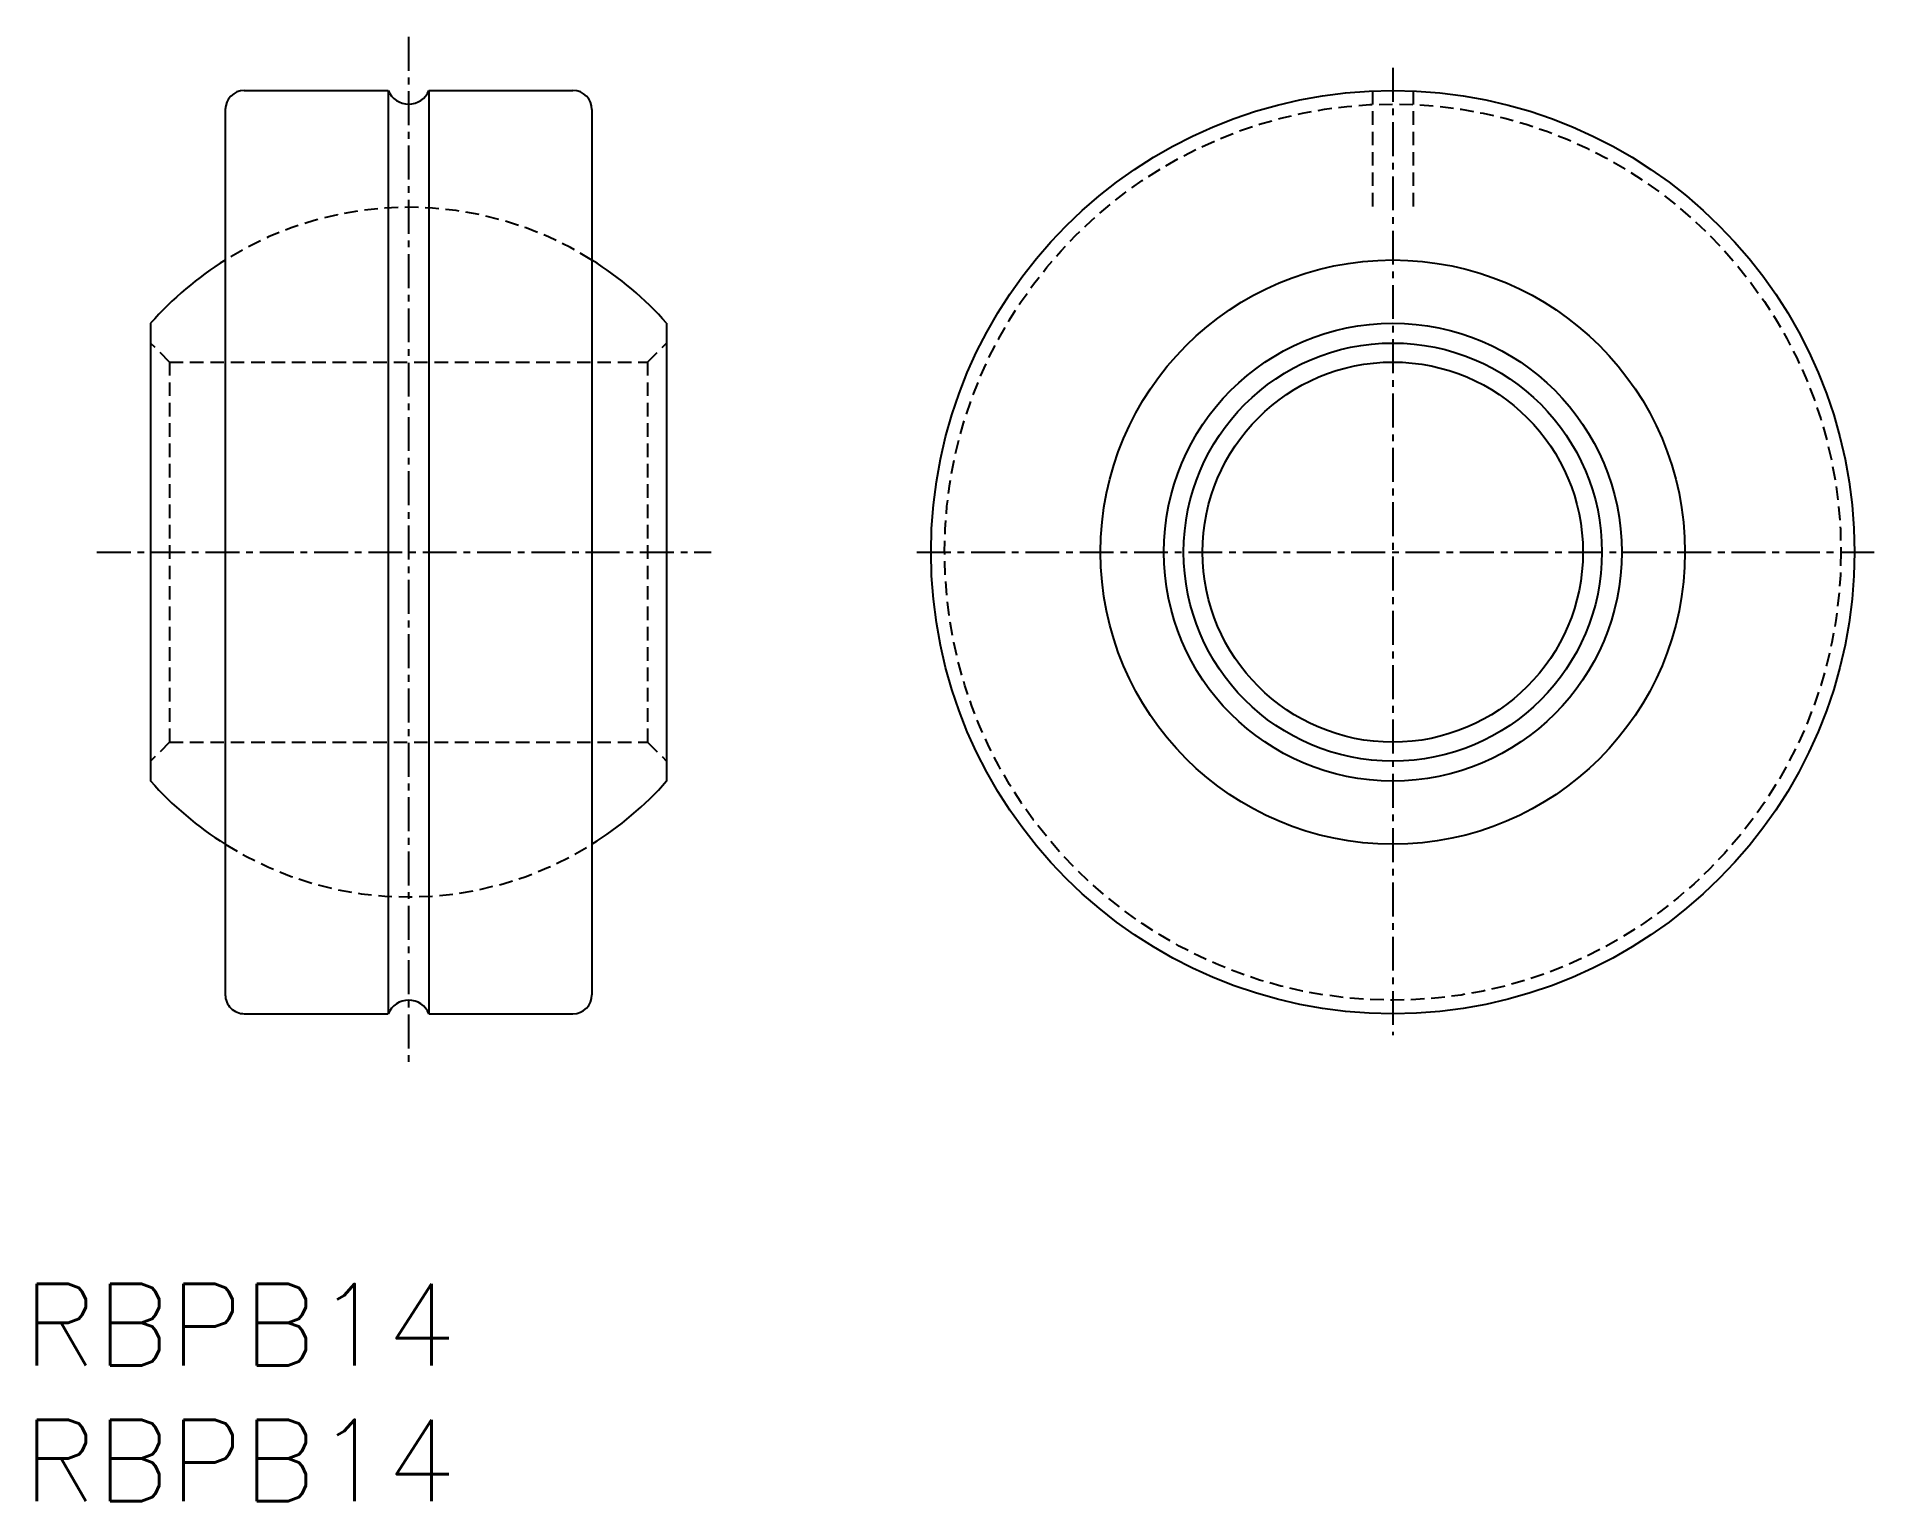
# Model space of a CAD drawing. Extents: x 125.2 to 193, y 80.1 to 134.
import ezdxf
from ezdxf.enums import TextEntityAlignment as Align

# ---------------------------------------------------------------- set-up
doc = ezdxf.new("R2010")
doc.units = 0
doc.linetypes.add('CENTER', pattern=[2, 1.25, -0.25, 0.25, -0.25])
doc.linetypes.add('DASHED', pattern=[0.75, 0.5, -0.25])
doc.layers.get('0').update_dxf_attribs({"linetype": 'CONTINUOUS'})
doc.layers.add('CENTER', color=1, linetype='CENTER')
doc.styles.get("Standard").update_dxf_attribs({"font": 'txt.shx', "bigfont": 'extfont.shx'})

msp = doc.modelspace()

# ---------------------------------------------------------------- linework, layer by layer
at = {"color": 7, "linetype": 'CONTINUOUS'}
for p, q in [((132.813, 132.019), (138.113, 132.019)), ((138.113, 132.019), (138.113, 98.019)), ((139.613, 132.019), (139.613, 98.019)), ((139.613, 132.019), (144.913, 132.019)), ((132.113, 131.317), (132.113, 98.719)), ((145.613, 131.317), (145.613, 98.719)), ((129.363, 123.447), (129.363, 106.59)), ((148.363, 123.447), (148.363, 106.59)), ((132.813, 98.019), (138.113, 98.019)), ((139.613, 98.019), (144.913, 98.019))]:
    msp.add_line(p, q, dxfattribs=at)
at = {"color": 3, "linetype": 'DASHED'}
for p, q in [((174.347, 132.002), (174.347, 127.697)), ((175.847, 132.002), (175.847, 127.697)), ((130.063, 122.019), (129.363, 122.719)), ((147.663, 122.019), (148.363, 122.719)), ((130.063, 122.019), (130.063, 108.019)), ((130.063, 122.019), (147.663, 122.019)), ((147.663, 122.019), (147.663, 108.019)), ((130.063, 108.019), (129.363, 107.319)), ((130.063, 108.019), (147.663, 108.019)), ((147.663, 108.019), (148.363, 107.319))]:
    msp.add_line(p, q, dxfattribs=at)
at = {"color": 7, "linetype": 'CONTINUOUS'}
for radius in [17, 10.758, 8.429, 7.7, 7]:
    msp.add_circle((175.097, 115.019), radius, dxfattribs=at)
at = {"color": 3, "linetype": 'DASHED'}
msp.add_circle((175.097, 115.019), 16.5, dxfattribs=at)
at = {"color": 7, "linetype": 'CONTINUOUS'}
for centre, radius, start, end in [((132.813, 131.319), 0.7, 89.99998, 179.99996), ((138.863, 132.331), 0.812, 202.61986, 337.38013), ((144.913, 131.319), 0.7, 0, 89.99998), ((138.863, 115.019), 12.7, 122.1066, 138.42018), ((138.863, 115.019), 12.7, 41.57985, 57.89341), ((138.863, 115.019), 12.7, 221.57982, 237.8934), ((138.863, 115.019), 12.7, 302.10659, 318.42015), ((132.813, 98.719), 0.7, 179.99998, 270.00003), ((138.863, 97.706), 0.812, 22.61987, 157.38014), ((144.913, 98.719), 0.7, 270.00002, 0)]:
    msp.add_arc(centre, radius, start, end, dxfattribs=at)
at = {"color": 3, "linetype": 'DASHED'}
for start, end in [(57.89341, 122.1066), (237.8934, 302.10659)]:
    msp.add_arc((138.863, 115.019), 12.7, start, end, dxfattribs=at)
at = {"layer": 'CENTER', "color": 1, "linetype": 'CENTER'}
for p, q in [((138.863, 133.995), (138.863, 96.167)), ((175.097, 132.856), (175.097, 97.228)), ((127.381, 115.019), (149.997, 115.019)), ((157.57, 115.019), (193.004, 115.019))]:
    msp.add_line(p, q, dxfattribs=at)

# ---------------------------------------------------------------- texts
at = {"color": 7, "linetype": 'CONTINUOUS'}
for p in [(124.661, 86.569), (124.661, 81.569)]:
    msp.add_text('RBPB14', height=3, dxfattribs=at).set_placement(p, align=Align.MIDDLE_LEFT)

doc.saveas('drawing.dxf')
